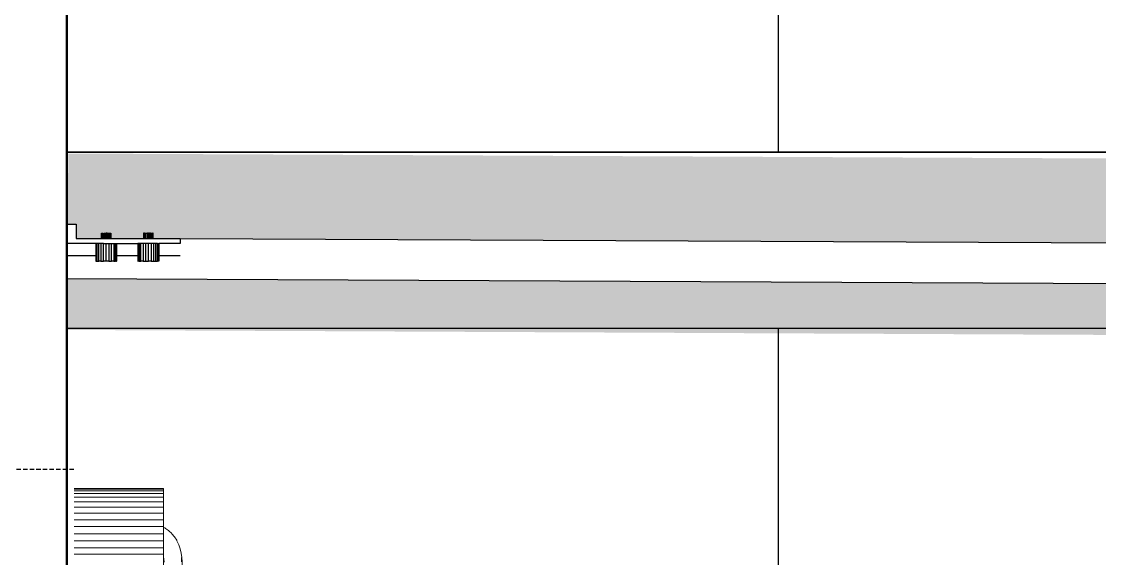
# Model space of a CAD drawing. Header units: inches. Extents: x 580771 to 691655, y 7719261 to 7829530.
# Drawn here: x 687571.5 to 687632.6, y 7727530.1 to 7727560.6 of the extents above; entities that cross this region are included whole.
import ezdxf

# ---------------------------------------------------------------- set-up
doc = ezdxf.new("R2010")
doc.units = ezdxf.units.IN
doc.header["$MEASUREMENT"] = 0
doc.linetypes.add('HIDDEN', pattern=[0.375, 0.25, -0.125])
for name, color, linetype in [('Hachuria - Moveis', 1, 'Continuous'), ('Piso', 55, 'Continuous'), ('PN010', 1, 'Continuous'), ('Projeção Janela - Viga', 1, 'HIDDEN')]:
    doc.layers.add(name, color=color, linetype=linetype)
for name, color, linetype, lineweight in [('Moveis', 1, 'Continuous', 9), ('Parede Baixa', 5, 'Continuous', 50), ('Pisos Externos', 15, 'Continuous', 9)]:
    doc.layers.add(name, color=color, linetype=linetype, lineweight=lineweight)
pattern_1 = [(270, (678301.07, 7879905.616), (42.333333, -4e-14), []), (360, (678301.07, 7879905.616), (4e-14, 42.333333), [])]

# ---------------------------------------------------------------- blocks, each defined once
blk = doc.blocks.new('u')
at = {"layer": 'Moveis'}
for p, q in [((12556.013, 3324.168), (12552.049, 3324.168)), ((12556.013, 3324.143), (12552.049, 3324.143)), ((12556.013, 3324.07), (12552.049, 3324.07)), ((12556.013, 3323.95), (12552.049, 3323.95)), ((12556.013, 3324.168), (12556.013, 3320.168)), ((12556.013, 3323.786), (12552.049, 3323.786)), ((12556.013, 3323.582), (12552.049, 3323.582)), ((12556.013, 3323.343), (12552.049, 3323.343)), ((12556.013, 3323.076), (12552.049, 3323.076)), ((12556.013, 3322.786), (12552.049, 3322.786)), ((12556.013, 3322.481), (12552.049, 3322.481)), ((12556.013, 3322.168), (12552.049, 3322.168)), ((12556.013, 3322.449), (12556.061, 3322.426)), ((12556.095, 3322.404), (12556.061, 3322.426)), ((12556.095, 3322.404), (12556.232, 3322.311)), ((12556.257, 3322.282), (12556.232, 3322.311)), ((12556.257, 3322.282), (12556.359, 3322.193)), ((12556.382, 3322.167), (12556.359, 3322.193)), ((12556.382, 3322.167), (12556.494, 3322.031)), ((12556.494, 3322.031), (12556.593, 3321.876)), ((12556.013, 3321.855), (12552.049, 3321.855)), ((12556.013, 3321.55), (12552.049, 3321.55)), ((12556.603, 3321.851), (12556.593, 3321.876)), ((12556.603, 3321.851), (12556.676, 3321.704)), ((12556.684, 3321.683), (12556.676, 3321.704)), ((12556.684, 3321.683), (12556.748, 3321.503)), ((12556.748, 3321.503), (12556.795, 3321.312)), ((12556.013, 3321.26), (12552.049, 3321.26)), ((12556.013, 3321.138), (12556.027, 3321.04)), ((12556.795, 3321.312), (12556.824, 3321.114)), ((12556.824, 3321.114), (12556.833, 3320.923))]:
    blk.add_line(p, q, dxfattribs=at)
for points, invisible_edges in [([(12556.013, 3322.449), (12556.049, 3335.554), (12556.061, 3322.426)], 3), ([(12556.013, 3322.449), (12556.049, 3335.554), (12556.061, 3322.426)], 3), ([(12556.013, 3322.449), (12556.049, 3335.554), (12556.061, 3322.426)], 3), ([(12556.013, 3322.449), (12556.049, 3335.554), (12556.061, 3322.426)], 3), ([(12556.013, 3322.449), (12556.049, 3335.554), (12556.061, 3322.426)], 3), ([(12556.061, 3322.426), (12633.549, 3335.554), (12556.095, 3322.404)], 3), ([(12556.061, 3322.426), (12633.549, 3335.554), (12556.095, 3322.404)], 3), ([(12556.061, 3322.426), (12633.549, 3335.554), (12556.095, 3322.404)], 3), ([(12556.061, 3322.426), (12633.549, 3335.554), (12556.095, 3322.404)], 3), ([(12556.061, 3322.426), (12633.549, 3335.554), (12556.095, 3322.404)], 3), ([(12556.095, 3322.404), (12633.549, 3335.554), (12556.232, 3322.311)], 3), ([(12556.095, 3322.404), (12633.549, 3335.554), (12556.232, 3322.311)], 3), ([(12556.095, 3322.404), (12633.549, 3335.554), (12556.232, 3322.311)], 3), ([(12556.095, 3322.404), (12633.549, 3335.554), (12556.232, 3322.311)], 3), ([(12556.095, 3322.404), (12633.549, 3335.554), (12556.232, 3322.311)], 3), ([(12556.232, 3322.311), (12633.549, 3335.554), (12556.257, 3322.282)], 3), ([(12556.232, 3322.311), (12633.549, 3335.554), (12556.257, 3322.282)], 3), ([(12556.232, 3322.311), (12633.549, 3335.554), (12556.257, 3322.282)], 3), ([(12556.232, 3322.311), (12633.549, 3335.554), (12556.257, 3322.282)], 3), ([(12556.232, 3322.311), (12633.549, 3335.554), (12556.257, 3322.282)], 3), ([(12556.257, 3322.282), (12633.549, 3335.554), (12556.359, 3322.193)], 3), ([(12556.257, 3322.282), (12633.549, 3335.554), (12556.359, 3322.193)], 3), ([(12556.257, 3322.282), (12633.549, 3335.554), (12556.359, 3322.193)], 3), ([(12556.257, 3322.282), (12633.549, 3335.554), (12556.359, 3322.193)], 3), ([(12556.257, 3322.282), (12633.549, 3335.554), (12556.359, 3322.193)], 3), ([(12556.359, 3322.193), (12633.549, 3335.554), (12556.382, 3322.167)], 3), ([(12556.359, 3322.193), (12633.549, 3335.554), (12556.382, 3322.167)], 3), ([(12556.359, 3322.193), (12633.549, 3335.554), (12556.382, 3322.167)], 3), ([(12556.359, 3322.193), (12633.549, 3335.554), (12556.382, 3322.167)], 3), ([(12556.359, 3322.193), (12633.549, 3335.554), (12556.382, 3322.167)], 3), ([(12556.382, 3322.167), (12633.549, 3335.554), (12556.494, 3322.031)], 3), ([(12556.382, 3322.167), (12633.549, 3335.554), (12556.494, 3322.031)], 3), ([(12556.382, 3322.167), (12633.549, 3335.554), (12556.494, 3322.031)], 3), ([(12556.382, 3322.167), (12633.549, 3335.554), (12556.494, 3322.031)], 3), ([(12556.382, 3322.167), (12633.549, 3335.554), (12556.494, 3322.031)], 3), ([(12556.494, 3322.031), (12633.549, 3335.554), (12556.593, 3321.876)], 3), ([(12556.494, 3322.031), (12633.549, 3335.554), (12556.593, 3321.876)], 3), ([(12556.494, 3322.031), (12633.549, 3335.554), (12556.593, 3321.876)], 3), ([(12556.494, 3322.031), (12633.549, 3335.554), (12556.593, 3321.876)], 3), ([(12556.494, 3322.031), (12633.549, 3335.554), (12556.593, 3321.876)], 3), ([(12556.593, 3321.876), (12633.549, 3335.554), (12556.603, 3321.851)], 3), ([(12556.593, 3321.876), (12633.549, 3335.554), (12556.603, 3321.851)], 3), ([(12556.593, 3321.876), (12633.549, 3335.554), (12556.603, 3321.851)], 3), ([(12556.593, 3321.876), (12633.549, 3335.554), (12556.603, 3321.851)], 3), ([(12556.593, 3321.876), (12633.549, 3335.554), (12556.603, 3321.851)], 3), ([(12556.603, 3321.851), (12633.549, 3335.554), (12556.676, 3321.704)], 3), ([(12556.603, 3321.851), (12633.549, 3335.554), (12556.676, 3321.704)], 3), ([(12556.603, 3321.851), (12633.549, 3335.554), (12556.676, 3321.704)], 3), ([(12556.603, 3321.851), (12633.549, 3335.554), (12556.676, 3321.704)], 3), ([(12556.603, 3321.851), (12633.549, 3335.554), (12556.676, 3321.704)], 3), ([(12556.676, 3321.704), (12633.549, 3335.554), (12556.684, 3321.683)], 3), ([(12556.676, 3321.704), (12633.549, 3335.554), (12556.684, 3321.683)], 3), ([(12556.676, 3321.704), (12633.549, 3335.554), (12556.684, 3321.683)], 3), ([(12556.676, 3321.704), (12633.549, 3335.554), (12556.684, 3321.683)], 3), ([(12556.676, 3321.704), (12633.549, 3335.554), (12556.684, 3321.683)], 3), ([(12556.684, 3321.683), (12633.549, 3335.554), (12556.748, 3321.503)], 3), ([(12556.684, 3321.683), (12633.549, 3335.554), (12556.748, 3321.503)], 3), ([(12556.684, 3321.683), (12633.549, 3335.554), (12556.748, 3321.503)], 3), ([(12556.684, 3321.683), (12633.549, 3335.554), (12556.748, 3321.503)], 3), ([(12556.684, 3321.683), (12633.549, 3335.554), (12556.748, 3321.503)], 3), ([(12556.748, 3321.503), (12633.549, 3335.554), (12556.795, 3321.312)], 3), ([(12556.748, 3321.503), (12633.549, 3335.554), (12556.795, 3321.312)], 3), ([(12556.748, 3321.503), (12633.549, 3335.554), (12556.795, 3321.312)], 3), ([(12556.748, 3321.503), (12633.549, 3335.554), (12556.795, 3321.312)], 3), ([(12556.748, 3321.503), (12633.549, 3335.554), (12556.795, 3321.312)], 3), ([(12556.795, 3321.312), (12633.549, 3335.554), (12556.824, 3321.114)], 3), ([(12556.795, 3321.312), (12633.549, 3335.554), (12556.824, 3321.114)], 3), ([(12556.795, 3321.312), (12633.549, 3335.554), (12556.824, 3321.114)], 3), ([(12556.795, 3321.312), (12633.549, 3335.554), (12556.824, 3321.114)], 3), ([(12556.795, 3321.312), (12633.549, 3335.554), (12556.824, 3321.114)], 3), ([(12556.824, 3321.114), (12633.549, 3335.554), (12556.833, 3320.923)], 3), ([(12556.824, 3321.114), (12633.549, 3335.554), (12556.833, 3320.923)], 3), ([(12556.824, 3321.114), (12633.549, 3335.554), (12556.833, 3320.923)], 3), ([(12556.824, 3321.114), (12633.549, 3335.554), (12556.833, 3320.923)], 3), ([(12556.824, 3321.114), (12633.549, 3335.554), (12556.833, 3320.923)], 3), ([(12556.833, 3320.923), (12633.549, 3335.554), (12556.833, 3308.185)], 3), ([(12556.833, 3320.923), (12633.549, 3335.554), (12556.833, 3308.185)], 3), ([(12556.833, 3320.923), (12633.549, 3335.554), (12556.833, 3308.185)], 3), ([(12556.833, 3320.923), (12633.549, 3335.554), (12556.833, 3308.185)], 3), ([(12556.833, 3320.923), (12633.549, 3335.554), (12556.833, 3308.185)], 3), ([(12556.748, 3321.503), (12556.79, 3321.3), (12556.745, 3321.484)], 1), ([(12556.79, 3321.3), (12556.748, 3321.503), (12556.795, 3321.312)], 13), ([(12556.013, 3321.138), (12556.015, 3321.434), (12556.027, 3321.04)], 3), ([(12556.027, 3321.04), (12556.051, 3321.14), (12556.033, 3320.904)], 3), ([(12556.79, 3321.3), (12556.795, 3321.312), (12556.818, 3321.108)], 3), ([(12556.818, 3321.108), (12556.795, 3321.312), (12556.824, 3321.114)], 13), ([(12556.818, 3321.108), (12556.811, 3320.919), (12556.802, 3321.101)], 1), ([(12556.824, 3307.993), (12556.824, 3321.114), (12556.833, 3320.923)], 13)]:
    blk.add_3dface(points, dxfattribs=dict(at, invisible_edges=invisible_edges))

msp = doc.modelspace()

# ---------------------------------------------------------------- hatches: boundary and pattern name
at = {"layer": 'Piso'}
h = msp.add_hatch(dxfattribs=at)
h.set_pattern_fill('ANSI37', color=256, scale=13.333333, angle=-135)
h.set_pattern_definition(pattern_1)
h.paths.add_polyline_path([(687729.078, 7727553.171), (687729.078, 7727633.171), (687574.078, 7727633.171), (687574.078, 7727606.711), (687575.353, 7727606.247), (687575.572, 7727606.28), (687575.736, 7727605.932), (687575.619, 7727599.947), (687578.25, 7727599.947), (687579.181, 7727599.388), (687579.881, 7727599.19), (687580.465, 7727599.14), (687580.988, 7727598.853), (687580.988, 7727599.438), (687584.998, 7727599.438), (687584.998, 7727598.311), (687613.224, 7727598.311), (687613.224, 7727610.883), (687644.686, 7727610.883), (687644.686, 7727580.14), (687613.224, 7727580.14), (687613.224, 7727592.711), (687584.998, 7727592.711), (687584.998, 7727591.584), (687580.988, 7727591.584), (687580.988, 7727592.17), (687580.49, 7727591.9), (687578.25, 7727591.076), (687575.619, 7727591.076), (687575.619, 7727585.157), (687575.635, 7727584.912), (687574.454, 7727584.162), (687574.078, 7727584.311), (687574.078, 7727553.171)])
h = msp.add_hatch(dxfattribs=at)
h.set_pattern_fill('ANSI37', color=256, scale=13.333333, angle=-135)
h.set_pattern_definition(pattern_1)
h.paths.add_polyline_path([(687729.078, 7727543.171), (687574.078, 7727543.171), (687574.489, 7727534.105), (687579.562, 7727534.105), (687579.562, 7727531.946), (687580.21, 7727531.534), (687580.708, 7727530.471), (687580.763, 7727513.377), (687580.278, 7727512.03), (687579.105, 7727511.368), (687578.646, 7727511.542), (687578.436, 7727512.246), (687578.72, 7727512.697), (687579.589, 7727513.671), (687579.562, 7727528.985), (687574.489, 7727528.985), (687574.078, 7727500.166), (687574.604, 7727500.166), (687574.604, 7727500.594), (687577.943, 7727500.594), (687578.197, 7727499.692), (687578.035, 7727498.418), (687580.573, 7727498.457), (687580.552, 7727496.092), (687583.116, 7727496.092), (687583.116, 7727516.935), (687641.275, 7727516.926), (687653.072, 7727508.822), (687653.587, 7727481.062), (687642.897, 7727469.685), (687583.116, 7727470.129), (687583.116, 7727490.972), (687580.552, 7727490.972), (687580.552, 7727488.729), (687577.996, 7727488.434), (687578.051, 7727487.257), (687577.711, 7727486.76), (687574.078, 7727486.898), (687574.078, 7727438.171), (687624.315, 7727438.171), (687623.895, 7727338.171), (687729.078, 7727338.171), (687729.078, 7727340.591), (687727.549, 7727340.591), (687727.549, 7727350.591), (687657.049, 7727350.591), (687657.049, 7727347.091), (687658.549, 7727347.091), (687659.483, 7727347.137), (687660.096, 7727346.631), (687659.481, 7727344.023), (687658.364, 7727342.308), (687657.271, 7727341.64), (687654.279, 7727341.631), (687652.473, 7727342.915), (687652.049, 7727344.091), (687652.049, 7727347), (687652.896, 7727347.509), (687654.549, 7727347.091), (687654.549, 7727350.591), (687650.549, 7727350.591), (687650.549, 7727353.591), (687654.549, 7727353.591), (687654.549, 7727357.091), (687653.049, 7727357.091), (687652.242, 7727357.091), (687651.69, 7727357.737), (687652.049, 7727360.091), (687653.536, 7727361.947), (687654.531, 7727362.249), (687657.571, 7727362.237), (687658.468, 7727361.569), (687659.705, 7727360.09), (687659.705, 7727357.383), (687658.511, 7727356.716), (687657.049, 7727357.091), (687657.049, 7727353.591), (687729.549, 7727353.591), (687729.549, 7727350.591), (687732.549, 7727350.591), (687732.549, 7727432.674), (687726.719, 7727432.674), (687726.719, 7727442.674), (687729.113, 7727442.674)])
at = {"layer": 'Pisos Externos'}
h = msp.add_hatch(dxfattribs=at)
h.set_pattern_fill('AR-SAND', color=256, scale=0.05, angle=45)
h.set_pattern_definition([(82.5, (638948.5912, 7719673.6929), (-1.78690674, 1.673767446), [0, -1.9304, 0, -2.159, 0, -2.06375]), (52.5, (638948.5912, 7719673.693), (-0.94505464, 4.12366426), [0, -1.0414, 0, -1.7399, 0, -0.66675]), (12.5, (638947.4866, 7719672.5883), (2.79149913, 2.80166156), [0, -0.635, 0, -2.286, 0, -2.9845]), (2.5, (638947.4866, 7719672.5883), (1.91140555, 3.4877539), [0, -0.3175, 0, -1.4986, 0, -1.7145])])
h.paths.add_polyline_path([(687729.134, 7727547.037), (687726.133, 7727547.051), (687726.127, 7727542.371), (687729.134, 7727542.357)])
h.paths.add_polyline_path([(687726.127, 7727547.051), (687726.134, 7727548.551), (687659.135, 7727548.87), (687659.13, 7727547.913), (687659.119, 7727545.591), (687574.12, 7727545.996), (687574.107, 7727543.096), (687726.127, 7727542.371)])
h.paths.add_polyline_path([(687726.144, 7727552.371), (687574.154, 7727553.095), (687574.135, 7727549.088), (687574.604, 7727549.088), (687574.604, 7727548.288), (687576.037, 7727548.288), (687576.037, 7727548.581), (687576.577, 7727548.581), (687576.577, 7727548.288), (687578.431, 7727548.288), (687578.431, 7727548.581), (687578.971, 7727548.581), (687578.971, 7727548.288), (687659.13, 7727547.913), (687659.135, 7727548.87), (687649.135, 7727548.918), (687649.145, 7727550.918), (687726.144, 7727550.551)])
h.paths.add_polyline_path([(687729.152, 7727552.357), (687726.167, 7727552.371), (687726.167, 7727552.051), (687729.151, 7727552.037)])

# ---------------------------------------------------------------- linework, layer by layer
msp.add_line((687574.078, 7727553.171), (687729.078, 7727553.171))
at = {"layer": 'Hachuria - Moveis'}
for p, q in [((687578.525, 7727548.581, -9825), (687578.582, 7727548.581, -9825)), ((687578.701, 7727548.581, -9825), (687578.76, 7727548.581, -9825)), ((687578.82, 7727548.581, -9825), (687578.878, 7727548.581, -9825)), ((687576.008, 7727547.995, -9825), (687575.884, 7727547.995, -9825)), ((687576.533, 7727548.288, -9825), (687576.566, 7727548.288, -9825)), ((687578.123, 7727547.995, -9825), (687578.103, 7727547.995, -9825)), ((687578.402, 7727547.995, -9825), (687578.278, 7727547.995, -9825)), ((687578.856, 7727547.995, -9825), (687578.701, 7727547.995, -9825)), ((687578.927, 7727548.288, -9825), (687578.96, 7727548.288, -9825)), ((687579.22, 7727547.995, -9825), (687579.124, 7727547.995, -9825)), ((687575.709, 7727547.291, -9825), (687574.05, 7727547.291, -9825)), ((687575.789, 7727547.291, -9825), (687575.729, 7727547.291, -9825)), ((687576.307, 7727546.998, -9825), (687576.152, 7727546.998, -9825)), ((687576.73, 7727546.998, -9825), (687576.607, 7727546.998, -9825)), ((687576.885, 7727546.998, -9825), (687576.826, 7727546.998, -9825))]:
    msp.add_line(p, q, dxfattribs=at)
at = {"layer": 'Hachuria - Moveis', "elevation": -9825}
for points in [[(687574.058, 7727549.088), (687574.604, 7727549.088), (687574.604, 7727548.288), (687576.037, 7727548.288), (687576.082, 7727548.288)], [(687576.037, 7727548.288), (687576.037, 7727548.581), (687576.049, 7727548.581), (687576.082, 7727548.581), (687576.082, 7727548.288)], [(687576.049, 7727548.581), (687576.049, 7727548.288), (687576.082, 7727548.288), (687576.131, 7727548.288), (687576.188, 7727548.288), (687576.248, 7727548.288), (687576.307, 7727548.288), (687576.366, 7727548.288), (687576.366, 7727548.581), (687576.307, 7727548.581)], [(687576.082, 7727548.581), (687576.131, 7727548.581), (687576.131, 7727548.288)], [(687576.188, 7727548.288), (687576.188, 7727548.581), (687576.248, 7727548.581), (687576.248, 7727548.288)], [(687576.248, 7727548.581), (687576.307, 7727548.581), (687576.307, 7727548.288)], [(687576.366, 7727548.288), (687576.426, 7727548.288), (687576.484, 7727548.288), (687576.533, 7727548.288), (687576.533, 7727548.581)], [(687576.366, 7727548.581), (687576.426, 7727548.581), (687576.426, 7727548.288)], [(687576.426, 7727548.581), (687576.484, 7727548.581), (687576.484, 7727548.288)], [(687576.484, 7727548.581), (687576.533, 7727548.581), (687576.566, 7727548.581), (687576.566, 7727548.288), (687576.577, 7727548.288), (687578.431, 7727548.288), (687578.443, 7727548.288), (687578.476, 7727548.288), (687578.476, 7727548.581), (687578.443, 7727548.581), (687578.443, 7727548.288)], [(687576.577, 7727548.288), (687576.577, 7727548.581), (687576.566, 7727548.581)], [(687578.443, 7727548.581), (687578.431, 7727548.581), (687578.431, 7727548.288)], [(687578.476, 7727548.288), (687578.525, 7727548.288), (687578.582, 7727548.288), (687578.642, 7727548.288), (687578.701, 7727548.288), (687578.701, 7727548.581), (687578.642, 7727548.581)], [(687578.476, 7727548.581), (687578.525, 7727548.581), (687578.525, 7727548.288)], [(687578.582, 7727548.288), (687578.582, 7727548.581), (687578.642, 7727548.581), (687578.642, 7727548.288)], [(687578.701, 7727548.288), (687578.76, 7727548.288), (687578.82, 7727548.288), (687578.878, 7727548.288), (687578.878, 7727548.581), (687578.927, 7727548.581)], [(687578.82, 7727548.288), (687578.82, 7727548.581), (687578.76, 7727548.581), (687578.76, 7727548.288)], [(687578.878, 7727548.288), (687578.927, 7727548.288), (687578.927, 7727548.581), (687578.96, 7727548.581)], [(687575.709, 7727547.995), (687575.709, 7727547.291), (687575.709, 7727546.998), (687575.729, 7727546.998), (687575.729, 7727547.291), (687575.729, 7727547.995), (687575.709, 7727547.995), (687574.053, 7727547.995)], [(687575.729, 7727546.998), (687575.789, 7727546.998), (687575.789, 7727547.291), (687575.789, 7727547.995), (687575.729, 7727547.995)], [(687575.789, 7727546.998), (687575.884, 7727546.998), (687575.884, 7727547.995), (687575.789, 7727547.995)], [(687576.152, 7727547.995), (687576.008, 7727547.995), (687576.008, 7727546.998), (687575.884, 7727546.998)], [(687576.008, 7727546.998), (687576.152, 7727546.998), (687576.152, 7727547.995), (687576.307, 7727547.995), (687576.462, 7727547.995), (687576.607, 7727547.995), (687576.73, 7727547.995), (687576.826, 7727547.995), (687576.885, 7727547.995), (687576.885, 7727547.291), (687576.885, 7727546.998), (687576.906, 7727546.998), (687576.906, 7727547.291), (687576.906, 7727547.995), (687578.103, 7727547.995), (687578.103, 7727547.291), (687578.103, 7727546.998), (687578.123, 7727546.998), (687578.123, 7727547.291)], [(687576.462, 7727546.998), (687576.307, 7727546.998), (687576.307, 7727547.995)], [(687576.462, 7727547.995), (687576.462, 7727546.998), (687576.607, 7727546.998), (687576.607, 7727547.995)], [(687576.73, 7727547.995), (687576.73, 7727546.998), (687576.826, 7727546.998), (687576.826, 7727547.995)], [(687578.183, 7727547.995), (687578.123, 7727547.995), (687578.123, 7727547.291), (687578.103, 7727547.291), (687576.906, 7727547.291), (687576.885, 7727547.291)], [(687578.183, 7727546.998), (687578.278, 7727546.998), (687578.278, 7727547.995), (687578.183, 7727547.995), (687578.183, 7727546.998), (687578.123, 7727546.998)], [(687578.402, 7727546.998), (687578.546, 7727546.998), (687578.546, 7727547.995), (687578.402, 7727547.995), (687578.402, 7727546.998), (687578.278, 7727546.998)], [(687578.546, 7727546.998), (687578.701, 7727546.998), (687578.701, 7727547.995), (687578.546, 7727547.995)], [(687578.856, 7727546.998), (687579, 7727546.998), (687579, 7727547.995), (687578.856, 7727547.995), (687578.856, 7727546.998), (687578.701, 7727546.998)], [(687578.927, 7727548.288), (687580.497, 7727548.288), (687580.497, 7727547.995), (687579.3, 7727547.995), (687579.3, 7727547.291), (687579.3, 7727546.998), (687579.279, 7727546.998)], [(687579, 7727546.998), (687579.124, 7727546.998), (687579.124, 7727547.995), (687579, 7727547.995)], [(687579.124, 7727546.998), (687579.22, 7727546.998), (687579.22, 7727547.995), (687579.279, 7727547.995), (687579.279, 7727547.291)], [(687580.497, 7727547.291), (687579.3, 7727547.291), (687579.279, 7727547.291), (687579.279, 7727546.998), (687579.22, 7727546.998)]]:
    msp.add_lwpolyline(points, dxfattribs=at)
msp.add_lwpolyline([(687578.96, 7727548.581), (687578.96, 7727548.288), (687578.971, 7727548.288), (687578.971, 7727548.581)], close=True, dxfattribs=at)
at = {"layer": 'Moveis', "invisible_edges": 3}
msp.add_3dface([(687583.116, 7727516.935), (687678.604, 7727558.31), (687634.248, 7727516.935)], dxfattribs=at)
msp.add_3dface([(687583.116, 7727516.935), (687678.604, 7727558.31), (687634.248, 7727516.935)], dxfattribs=at)
msp.add_3dface([(687583.116, 7727516.935), (687678.604, 7727558.31), (687634.248, 7727516.935)], dxfattribs=at)
msp.add_3dface([(687583.116, 7727516.935), (687678.604, 7727558.31), (687634.248, 7727516.935)], dxfattribs=at)
msp.add_3dface([(687583.116, 7727516.935), (687678.604, 7727558.31), (687634.248, 7727516.935)], dxfattribs=at)
at = {"layer": 'Parede Baixa'}
msp.add_line((687574.078, 7727633.171), (687574.078, 7727338.171), dxfattribs=at)
at = {"layer": 'Piso'}
for p, q in [((687729.078, 7727553.171), (687574.078, 7727553.171)), ((687729.078, 7727543.171), (687574.078, 7727543.171))]:
    msp.add_line(p, q, dxfattribs=at)
at = {"layer": 'Piso', "invisible_edges": 3}
for points in [[(687574.604, 7727500.166), (687579.358, 7727539.118), (687574.759, 7727500.23)], [(687574.604, 7727500.166), (687579.358, 7727539.118), (687574.759, 7727500.23)], [(687574.604, 7727500.166), (687579.358, 7727539.118), (687574.759, 7727500.23)], [(687574.604, 7727500.166), (687579.358, 7727539.118), (687574.759, 7727500.23)], [(687574.604, 7727500.166), (687579.358, 7727539.118), (687574.759, 7727500.23)], [(687574.759, 7727500.23), (687579.358, 7727539.118), (687574.924, 7727500.252)], [(687574.759, 7727500.23), (687579.358, 7727539.118), (687574.924, 7727500.252)], [(687574.759, 7727500.23), (687579.358, 7727539.118), (687574.924, 7727500.252)], [(687574.759, 7727500.23), (687579.358, 7727539.118), (687574.924, 7727500.252)], [(687574.759, 7727500.23), (687579.358, 7727539.118), (687574.924, 7727500.252)]]:
    msp.add_3dface(points, dxfattribs=at)
at = {"layer": 'PN010'}
for p, q in [((687580.497, 7727548.288, -9825), (687659.13, 7727547.913, -9825)), ((687659.119, 7727545.591, -9825), (687574.044, 7727545.996, -9825))]:
    msp.add_line(p, q, dxfattribs=at)
at = {"layer": 'Projeção Janela - Viga'}
msp.add_line((687574.466, 7727535.195), (687559.435, 7727535.195), dxfattribs=at)

# ---------------------------------------------------------------- block references
at = {"layer": 'Parede Baixa', "xscale": 1.28, "yscale": 1.28, "zscale": 1.28, "rotation": 359.9999999999378}
msp.add_blockref('u', (671507.866, 7723279.171), dxfattribs=at)

doc.saveas('drawing.dxf')
